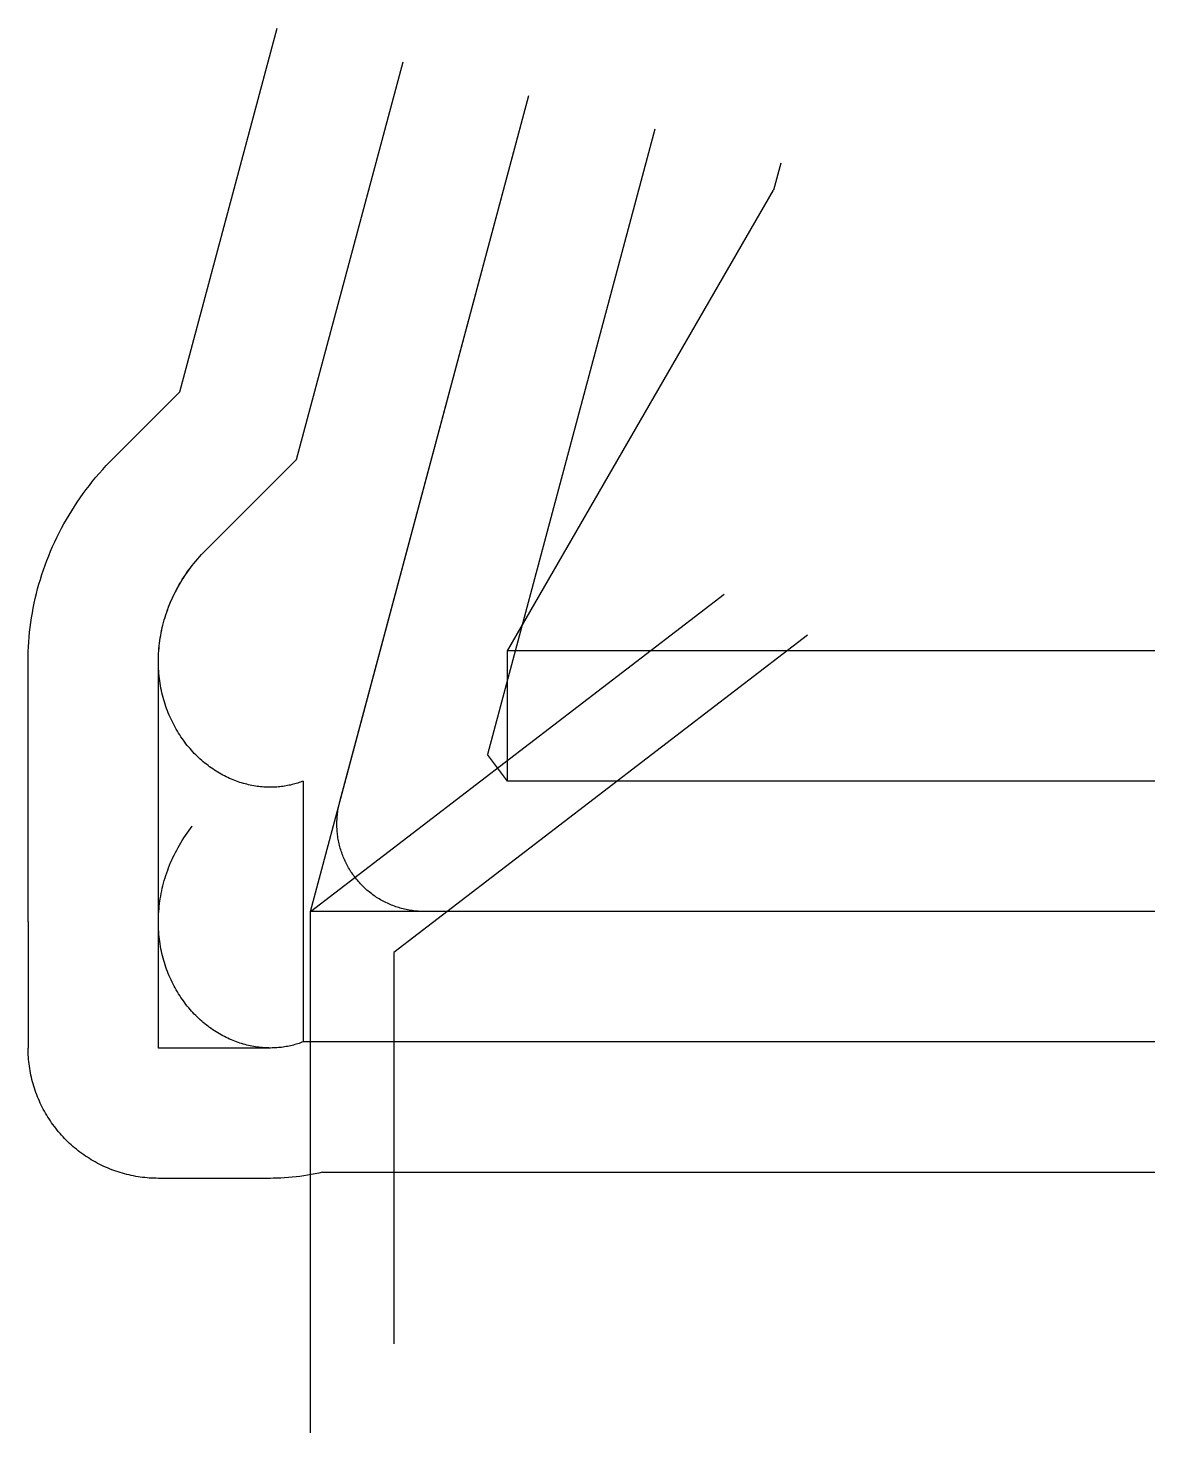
# Model space of a CAD drawing. Header units: metres. Extents: x -5015 to 15000, y -9260 to 15687.
import ezdxf

# ---------------------------------------------------------------- set-up
doc = ezdxf.new("R2010")
doc.units = ezdxf.units.M

msp = doc.modelspace()

# ---------------------------------------------------------------- linework, layer by layer
at = {"color": 1}
for p, q in [((-2321, 9227), (-590, 15687)), ((-245, 8029), (1646, 15088)), ((0, 0), (3882, 14489)), ((6118, 13890), (3143, 2785)), ((8355, 13291), (8226, 12810)), ((3503, 4630), (8226, 12810)), ((-3497, 8052), (-2321, 9227)), ((-1860, 6415), (-245, 8029)), ((15000, 4630), (3503, 4630)), ((3503, 2315), (3503, 4630)), ((-5015, -185), (-5015, 4445)), ((-2700, -185), (-2700, 4445)), ((3503, 2315), (3143, 2785)), ((-130, 2315), (-130, -2315)), ((15000, 2315), (3503, 2315)), ((15000, 0), (0, 0)), ((-5015, -185), (-5015, -2425)), ((-5015, -185), (-5015, -185)), ((-2700, -2425), (-2700, -185)), ((-2700, -185), (-2700, -185)), ((-709, -2425), (-2700, -2425)), ((15000, -2315), (-130, -2315)), ((-709, -4740), (-2700, -4740)), ((212, -4630), (15000, -4630))]:
    msp.add_line(p, q, dxfattribs=at)
for points in [[(15000, 0), (2021, 0), (1994, 0), (1967, 1), (1940, 2), (1913, 4), (1886, 6), (1859, 8), (1832, 12), (1805, 15), (1778, 19), (1752, 24), (1725, 28), (1699, 34), (1672, 40), (1646, 46), (1620, 53), (1594, 60), (1568, 68), (1542, 76), (1516, 84), (1491, 94), (1465, 103), (1440, 113), (1415, 123), (1390, 134), (1366, 145), (1341, 157), (1317, 169), (1293, 182), (1269, 194), (1246, 208), (1222, 222), (1199, 236), (1176, 250), (1154, 265), (1132, 280), (1110, 296), (1088, 312), (1066, 329), (1045, 346), (1024, 363), (1004, 380), (983, 398), (963, 417), (944, 435), (924, 454), (905, 474), (887, 493), (869, 513), (851, 533), (833, 554), (816, 575), (799, 596), (783, 618), (766, 639), (751, 661), (735, 684), (720, 706), (706, 729), (692, 752), (678, 775), (665, 799), (652, 823), (639, 847), (627, 871), (616, 895), (604, 920), (594, 945), (583, 970), (573, 995), (564, 1020), (555, 1046), (546, 1072), (538, 1097), (530, 1123), (523, 1149), (516, 1176), (510, 1202), (504, 1228), (499, 1255), (494, 1282), (489, 1308), (485, 1335), (482, 1362), (479, 1389), (476, 1416), (474, 1443), (472, 1470), (471, 1497), (470, 1524), (470, 1551), (470, 1578), (471, 1605), (472, 1632), (474, 1659), (476, 1686), (479, 1713), (482, 1740), (485, 1767), (489, 1793), (494, 1820), (499, 1847), (504, 1873), (510, 1900), (516, 1926), (523, 1952), (523, 1952), (3882, 14489)], [(-5015, 4445), (-5015, 4530), (-5012, 4616), (-5009, 4702), (-5004, 4787), (-4997, 4873), (-4988, 4959), (-4979, 5045), (-4967, 5131), (-4955, 5216), (-4940, 5302), (-4924, 5388), (-4907, 5473), (-4888, 5559), (-4868, 5644), (-4846, 5729), (-4822, 5814), (-4797, 5898), (-4770, 5983), (-4742, 6067), (-4713, 6150), (-4682, 6233), (-4649, 6316), (-4615, 6399), (-4579, 6481), (-4542, 6562), (-4503, 6643), (-4463, 6724), (-4422, 6804), (-4379, 6883), (-4334, 6962), (-4288, 7040), (-4241, 7117), (-4192, 7194), (-4141, 7270), (-4090, 7345), (-4036, 7420), (-3982, 7494), (-3926, 7567), (-3869, 7639), (-3810, 7710), (-3750, 7780), (-3689, 7849), (-3626, 7918), (-3562, 7985), (-3497, 8052), (-3497, 8052)], [(-2700, 4445), (-2700, 4490), (-2699, 4535), (-2697, 4580), (-2694, 4626), (-2691, 4671), (-2686, 4717), (-2681, 4763), (-2675, 4808), (-2668, 4854), (-2660, 4900), (-2652, 4946), (-2643, 4992), (-2632, 5038), (-2621, 5084), (-2609, 5130), (-2597, 5176), (-2583, 5222), (-2569, 5267), (-2553, 5313), (-2537, 5358), (-2520, 5404), (-2503, 5449), (-2484, 5494), (-2464, 5539), (-2444, 5584), (-2423, 5628), (-2401, 5673), (-2378, 5717), (-2354, 5761), (-2329, 5804), (-2304, 5848), (-2277, 5891), (-2250, 5933), (-2222, 5976), (-2193, 6018), (-2164, 6059), (-2133, 6100), (-2102, 6141), (-2070, 6182), (-2037, 6222), (-2003, 6261), (-1968, 6300), (-1933, 6339), (-1897, 6377), (-1860, 6415), (-1860, 6415)], [(-130, 2315), (-154, 2306), (-177, 2297), (-201, 2288), (-226, 2280), (-251, 2273), (-276, 2265), (-301, 2258), (-327, 2252), (-352, 2245), (-379, 2240), (-405, 2234), (-432, 2229), (-459, 2225), (-486, 2221), (-513, 2217), (-541, 2214), (-569, 2212), (-597, 2209), (-625, 2208), (-654, 2206), (-682, 2206), (-711, 2205), (-740, 2206), (-770, 2207), (-799, 2208), (-829, 2210), (-858, 2212), (-888, 2215), (-918, 2218), (-948, 2222), (-978, 2227), (-1008, 2232), (-1039, 2238), (-1069, 2244), (-1100, 2251), (-1130, 2258), (-1161, 2266), (-1191, 2275), (-1222, 2284), (-1252, 2293), (-1283, 2304), (-1314, 2314), (-1344, 2326), (-1375, 2338), (-1405, 2351), (-1435, 2364), (-1466, 2378), (-1496, 2392), (-1526, 2407), (-1556, 2423), (-1586, 2439), (-1616, 2456), (-1645, 2473), (-1675, 2492), (-1704, 2510), (-1733, 2530), (-1762, 2549), (-1791, 2570), (-1819, 2591), (-1847, 2613), (-1875, 2635), (-1903, 2658), (-1930, 2681), (-1958, 2706), (-1984, 2730), (-2011, 2756), (-2037, 2781), (-2063, 2808), (-2089, 2835), (-2114, 2862), (-2139, 2891), (-2163, 2919), (-2187, 2949), (-2211, 2978), (-2234, 3009), (-2257, 3040), (-2279, 3071), (-2301, 3103), (-2323, 3136), (-2344, 3169), (-2364, 3202), (-2384, 3236), (-2404, 3271), (-2423, 3306), (-2441, 3341), (-2459, 3377), (-2476, 3414), (-2493, 3451), (-2509, 3488), (-2525, 3526), (-2540, 3564), (-2554, 3603), (-2568, 3642), (-2581, 3681), (-2594, 3721), (-2606, 3761), (-2617, 3802), (-2628, 3843), (-2637, 3884), (-2647, 3926), (-2655, 3968), (-2663, 4010), (-2670, 4053), (-2676, 4096), (-2682, 4139), (-2687, 4182), (-2691, 4226), (-2694, 4270), (-2697, 4314), (-2699, 4359), (-2700, 4403), (-2700, 4448), (-2700, 4493), (-2699, 4538), (-2697, 4583), (-2694, 4629), (-2690, 4674), (-2686, 4720), (-2681, 4766), (-2675, 4811), (-2668, 4857), (-2660, 4903), (-2651, 4949), (-2642, 4995), (-2632, 5041), (-2621, 5087), (-2609, 5133), (-2596, 5179), (-2582, 5225), (-2568, 5270), (-2552, 5316), (-2536, 5361), (-2519, 5407), (-2501, 5452), (-2483, 5497), (-2463, 5542), (-2443, 5587), (-2421, 5631), (-2399, 5676), (-2376, 5720), (-2352, 5764), (-2328, 5807), (-2302, 5850), (-2276, 5893), (-2248, 5936), (-2220, 5978), (-2191, 6020), (-2162, 6062), (-2131, 6103), (-2100, 6144), (-2100, 6144)], [(0, -9260), (0, 0), (7346, 5637)], [(8828, 4906), (1482, -731), (1482, -7676)], [(-130, -2315), (-154, -2324), (-177, -2333), (-201, -2342), (-226, -2350), (-251, -2357), (-276, -2365), (-301, -2372), (-327, -2378), (-352, -2385), (-379, -2390), (-405, -2396), (-432, -2401), (-459, -2405), (-486, -2409), (-513, -2413), (-541, -2416), (-569, -2418), (-597, -2421), (-625, -2422), (-654, -2424), (-682, -2424), (-711, -2425), (-740, -2424), (-770, -2423), (-799, -2422), (-829, -2420), (-858, -2418), (-888, -2415), (-918, -2412), (-948, -2408), (-978, -2403), (-1008, -2398), (-1039, -2392), (-1069, -2386), (-1100, -2379), (-1130, -2372), (-1161, -2364), (-1191, -2355), (-1222, -2346), (-1252, -2337), (-1283, -2326), (-1314, -2316), (-1344, -2304), (-1375, -2292), (-1405, -2279), (-1435, -2266), (-1466, -2252), (-1496, -2238), (-1526, -2223), (-1556, -2207), (-1586, -2191), (-1616, -2174), (-1645, -2157), (-1675, -2138), (-1704, -2120), (-1733, -2100), (-1762, -2081), (-1791, -2060), (-1819, -2039), (-1847, -2017), (-1875, -1995), (-1903, -1972), (-1930, -1949), (-1958, -1924), (-1984, -1900), (-2011, -1874), (-2037, -1849), (-2063, -1822), (-2089, -1795), (-2114, -1768), (-2139, -1739), (-2163, -1711), (-2187, -1681), (-2211, -1652), (-2234, -1621), (-2257, -1590), (-2279, -1559), (-2301, -1527), (-2323, -1494), (-2344, -1461), (-2364, -1428), (-2384, -1394), (-2404, -1359), (-2423, -1324), (-2441, -1289), (-2459, -1253), (-2476, -1216), (-2493, -1179), (-2509, -1142), (-2525, -1104), (-2540, -1066), (-2554, -1027), (-2568, -988), (-2581, -949), (-2594, -909), (-2606, -869), (-2617, -828), (-2628, -787), (-2637, -746), (-2647, -704), (-2655, -662), (-2663, -620), (-2670, -577), (-2676, -534), (-2682, -491), (-2687, -448), (-2691, -404), (-2694, -360), (-2697, -316), (-2699, -271), (-2700, -227), (-2700, -182), (-2700, -137), (-2699, -92), (-2697, -47), (-2694, -1), (-2690, 44), (-2686, 90), (-2681, 136), (-2675, 181), (-2668, 227), (-2660, 273), (-2651, 319), (-2642, 365), (-2632, 411), (-2621, 457), (-2609, 503), (-2596, 549), (-2582, 595), (-2568, 640), (-2552, 686), (-2536, 731), (-2519, 777), (-2501, 822), (-2483, 867), (-2463, 912), (-2443, 957), (-2421, 1001), (-2399, 1046), (-2376, 1090), (-2352, 1134), (-2328, 1177), (-2302, 1220), (-2276, 1263), (-2248, 1306), (-2220, 1348), (-2191, 1390), (-2162, 1432), (-2131, 1473), (-2100, 1514), (-2100, 1514)], [(-2700, -4740), (-2741, -4739), (-2781, -4738), (-2822, -4736), (-2862, -4734), (-2902, -4731), (-2942, -4727), (-2983, -4722), (-3023, -4717), (-3063, -4711), (-3102, -4704), (-3142, -4697), (-3182, -4689), (-3221, -4680), (-3261, -4671), (-3300, -4661), (-3339, -4650), (-3377, -4638), (-3416, -4626), (-3454, -4613), (-3492, -4600), (-3530, -4586), (-3568, -4571), (-3605, -4555), (-3642, -4539), (-3679, -4523), (-3715, -4505), (-3751, -4487), (-3787, -4469), (-3823, -4449), (-3858, -4429), (-3893, -4409), (-3927, -4388), (-3961, -4366), (-3995, -4344), (-4028, -4321), (-4061, -4297), (-4094, -4273), (-4126, -4249), (-4157, -4224), (-4189, -4198), (-4219, -4172), (-4250, -4145), (-4279, -4118), (-4309, -4090), (-4337, -4061), (-4366, -4033), (-4394, -4003), (-4421, -3974), (-4448, -3943), (-4474, -3913), (-4500, -3881), (-4525, -3850), (-4549, -3818), (-4573, -3785), (-4597, -3752), (-4620, -3719), (-4642, -3685), (-4664, -3651), (-4685, -3617), (-4705, -3582), (-4725, -3547), (-4745, -3511), (-4763, -3476), (-4781, -3439), (-4799, -3403), (-4815, -3366), (-4831, -3329), (-4847, -3292), (-4862, -3254), (-4876, -3216), (-4889, -3178), (-4902, -3140), (-4914, -3101), (-4926, -3063), (-4937, -3024), (-4947, -2985), (-4956, -2945), (-4965, -2906), (-4973, -2866), (-4980, -2827), (-4987, -2787), (-4993, -2747), (-4998, -2707), (-5003, -2667), (-5007, -2626), (-5010, -2586), (-5012, -2546), (-5014, -2505), (-5015, -2465), (-5015, -2425)], [(-130, -2315), (-154, -2324), (-177, -2333), (-201, -2342), (-226, -2350), (-251, -2357), (-276, -2365), (-301, -2372), (-327, -2378), (-352, -2385), (-379, -2390), (-405, -2396), (-432, -2401), (-459, -2405), (-486, -2409), (-513, -2413), (-541, -2416), (-569, -2418), (-597, -2421), (-625, -2422), (-654, -2424), (-682, -2424), (-709, -2425)], [(212, -4630), (147, -4645), (81, -4659), (15, -4672), (-52, -4684), (-119, -4695), (-186, -4705), (-254, -4713), (-322, -4720), (-390, -4727), (-458, -4732), (-527, -4735), (-596, -4738), (-665, -4739), (-709, -4740)]]:
    msp.add_lwpolyline(points, dxfattribs=at)

doc.saveas('drawing.dxf')
